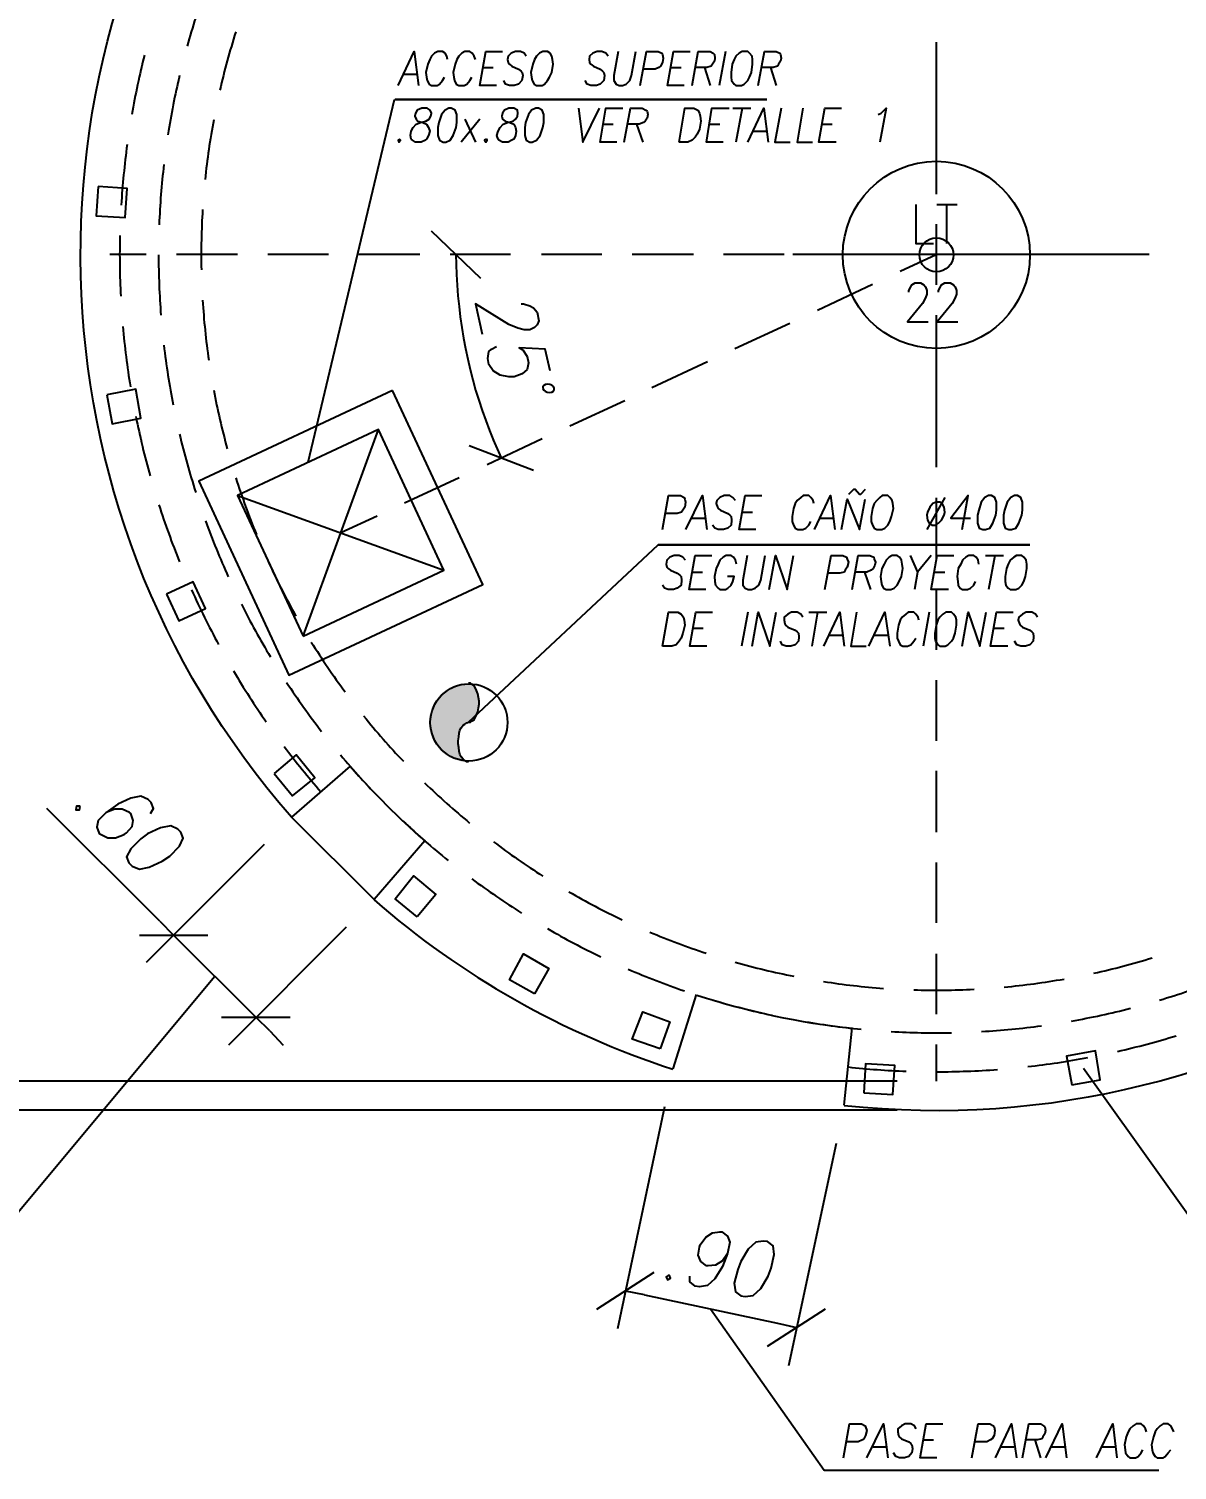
# Model space of a CAD drawing. Extents: x 93 to 1928, y 79 to 574.
# Drawn here: x 1430.1 to 1489.2, y 410.6 to 484.7 of the extents above; entities that cross this region are included whole.
import ezdxf

# ---------------------------------------------------------------- set-up
doc = ezdxf.new("R2010")
doc.units = 0
doc.header["$MEASUREMENT"] = 0
for name, color, linetype in [('Cotas', 1, 'Continuous'), ('PDF2_00-COTAS-PARCIALES', 4, 'Continuous'), ('PDF2_auxiliar', 1, 'Continuous'), ('PDF2_encofrado', 1, 'Continuous'), ('PDF2_LINEAS-POS-ARMADURA', 3, 'Continuous'), ('PDF2_perfiles', 3, 'Continuous')]:
    doc.layers.add(name, color=color, linetype=linetype)
doc.layers.add('PDF2_0', color=7, linetype='Continuous', true_color=0x7fbfff)
doc.styles.add('ROMANS', font='ROMANS.SHX', dxfattribs={"width": 0.85})
doc.dimstyles.new('1.10', dxfattribs={"dimtxt": 3, "dimasz": 2.5, "dimexe": 0.18, "dimexo": 0.0625, "dimgap": 0.85, "dimtad": 1, "dimlfac": 0.1, "dimzin": 0, "dimdsep": 46, "dimtxsty": 'ROMANS', "dimblk": 'ARCHTICK', "dimcen": 0.09, "dimclrd": 256, "dimclre": 256, "dimclrt": 2, "dimadec": 0, "dimazin": 0, "dimtfac": 1, "dimtofl": 0, "dimtmove": 0, "dimatfit": 3, "dimfxl": 15, "dimfxlon": 1, "dimtolj": 1, "dimtzin": 0, "dimarcsym": 0})

# ---------------------------------------------------------------- blocks, each defined once
blk = doc.blocks.new('_ArchTick')
at = {"color": 0, "linetype": 'ByBlock', "const_width": 0.15}
blk.add_lwpolyline([(-0.5, -0.5), (0.5, 0.5)], dxfattribs=at)
blk = doc.blocks.new('*D93')
at = {"layer": 'Cotas', "lineweight": -2, "transparency": 16777216}
for p, q in [((1513.125, 509.221), (1528.305, 509.156)), ((1527.802, 433.584), (1528.125, 509.157)), ((1512.802, 433.648), (1527.982, 433.583))]:
    blk.add_line(p, q, dxfattribs=at)
at = {"layer": 'Defpoints', "color": 0, "transparency": 16777216}
for p in [(1479.507, 509.365), (1528.125, 509.157), (1479.184, 433.792)]:
    blk.add_point(p, dxfattribs=at)
at = {"layer": 'Cotas', "lineweight": -2, "transparency": 16777216, "xscale": 2.5, "yscale": 2.5, "zscale": 2.5}
for p, rotation in [((1528.125, 509.157), 89.75529367230575), ((1527.802, 433.584), 269.7552936723058)]:
    blk.add_blockref('_ArchTick', p, dxfattribs=dict(at, rotation=rotation))
at = {"layer": 'Cotas', "color": 2, "transparency": 16777216, "insert": (1525.614, 471.381), "char_height": 3, "attachment_point": 5, "rotation": 89.75529, "style": 'ROMANS'}
blk.add_mtext('\\A1;ØINT 7.56', dxfattribs=at)
blk = doc.blocks.new('*D94')
at = {"layer": 'Cotas', "lineweight": -2, "transparency": 16777216}
for p, q in [((1521.141, 511.387), (1536.321, 511.322)), ((1535.799, 431.35), (1536.141, 511.323)), ((1520.8, 431.414), (1535.979, 431.349))]:
    blk.add_line(p, q, dxfattribs=at)
at = {"layer": 'Defpoints', "color": 0, "transparency": 16777216}
for p in [(1479.516, 511.565), (1536.141, 511.323), (1479.175, 431.591)]:
    blk.add_point(p, dxfattribs=at)
at = {"layer": 'Cotas', "lineweight": -2, "transparency": 16777216, "xscale": 2.5, "yscale": 2.5, "zscale": 2.5}
for p, rotation in [((1536.141, 511.323), 89.75529367230553), ((1535.799, 431.35), 269.7552936723055)]:
    blk.add_blockref('_ArchTick', p, dxfattribs=dict(at, rotation=rotation))
at = {"layer": 'Cotas', "color": 2, "transparency": 16777216, "insert": (1533.62, 471.346), "char_height": 3, "attachment_point": 5, "rotation": 89.75529, "style": 'ROMANS'}
blk.add_mtext('\\A1;ØEXT 8.00', dxfattribs=at)

msp = doc.modelspace()

# ---------------------------------------------------------------- hatches: boundary and pattern name
at = {"layer": 'PDF2_auxiliar', "transparency": 33554559}
msp.add_hatch(color=256, dxfattribs=at).paths.add_polyline_path([(1452.847, 451.096), (1452.37, 451.096), (1452.212, 451.032), (1452.021, 451.001), (1451.704, 450.842), (1451.418, 450.651), (1451.164, 450.397), (1451.164, 450.366), (1451.005, 450.175), (1450.942, 450.08), (1450.815, 449.826), (1450.815, 449.762), (1450.783, 449.635), (1450.719, 449.477), (1450.719, 449.35), (1450.688, 449.223), (1450.688, 448.937), (1450.719, 448.81), (1450.719, 448.683), (1450.783, 448.524), (1450.815, 448.397), (1450.815, 448.334), (1450.942, 448.08), (1451.005, 447.984), (1451.164, 447.794), (1451.164, 447.762), (1451.418, 447.508), (1451.704, 447.318), (1452.021, 447.159), (1452.212, 447.127), (1452.37, 447.063), (1452.593, 447.063), (1452.529, 447.127), (1452.466, 447.159), (1452.434, 447.191), (1452.339, 447.318), (1452.275, 447.445), (1452.275, 447.508), (1452.243, 447.603), (1452.212, 447.762), (1452.212, 447.794), (1452.18, 447.984), (1452.18, 448.143), (1452.212, 448.334), (1452.212, 448.397), (1452.243, 448.524), (1452.275, 448.683), (1452.307, 448.715), (1452.339, 448.81), (1452.434, 448.937), (1452.624, 449.064), (1452.72, 449.096), (1452.815, 449.096), (1453.005, 449.223), (1453.069, 449.35), (1453.101, 449.445), (1453.132, 449.477), (1453.196, 449.635), (1453.228, 449.762), (1453.228, 449.826), (1453.259, 450.016), (1453.259, 450.175), (1453.228, 450.366), (1453.228, 450.397), (1453.196, 450.556), (1453.164, 450.651), (1453.005, 450.969), (1452.974, 451.001), (1452.91, 451.032)])

# ---------------------------------------------------------------- linework, layer by layer
at = {"layer": 'PDF2_0', "color": 5, "lineweight": 25}
for points in [[(1453.355, 471.894), (1450.815, 474.338)], [(1452.751, 463.321), (1456.054, 462.05)], [(1435.796, 438.141), (1439.32, 438.141)], [(1443.543, 433.918), (1440.019, 433.918)], [(1462.245, 420.805), (1459.292, 418.899)], [(1468.088, 417.026), (1471.072, 418.931)]]:
    msp.add_lwpolyline(points, dxfattribs=at)
at = {"layer": 'PDF2_0', "color": 2, "lineweight": 25}
for points in [[(1452.116, 472.116), (1452.085, 473.132)], [(1453.99, 463.606), (1454.403, 462.685)], [(1436.844, 438.871), (1437.542, 438.141)], [(1442.496, 433.22), (1441.797, 433.918)], [(1461.769, 419.662), (1460.785, 419.852)], [(1468.596, 418.201), (1469.58, 417.979)]]:
    msp.add_lwpolyline(points, dxfattribs=at)
at = {"layer": 'PDF2_00-COTAS-PARCIALES', "color": 2, "lineweight": 25}
for points in [[(1476.756, 481.8), (1476.756, 477.926)], [(1484.567, 473.132), (1481.55, 473.132), (1471.961, 473.132), (1469.389, 473.132)], [(1476.756, 468.337), (1476.756, 464.464)], [(1436.844, 438.871), (1431.033, 444.65)], [(1443.607, 444.206), (1447.862, 439.983)], [(1442.21, 442.809), (1436.145, 436.744)], [(1441.797, 433.918), (1437.542, 438.141)], [(1446.433, 438.554), (1440.368, 432.489)], [(1442.496, 433.22), (1443.194, 432.489)], [(1474.756, 430.648), (1422.619, 430.648)], [(1474.756, 429.155), (1412.268, 429.155)], [(1462.785, 429.314), (1460.372, 417.915)], [(1471.612, 427.441), (1469.167, 416.01)], [(1461.769, 419.662), (1468.596, 418.201)]]:
    msp.add_lwpolyline(points, dxfattribs=at)
at = {"layer": 'PDF2_00-COTAS-PARCIALES', "color": 3, "lineweight": 25}
for points in [[(1475.708, 475.704), (1475.708, 473.703), (1476.629, 473.703)], [(1476.788, 475.704), (1477.835, 475.704)], [(1477.296, 475.704), (1477.296, 473.703)], [(1475.359, 471.195), (1475.359, 471.29), (1475.454, 471.481), (1475.518, 471.576), (1475.676, 471.671), (1475.962, 471.671), (1476.121, 471.576), (1476.216, 471.481), (1476.28, 471.29), (1476.28, 471.1), (1476.216, 470.909), (1476.057, 470.623), (1475.295, 469.671), (1476.343, 469.671)], [(1476.883, 471.195), (1476.883, 471.29), (1476.978, 471.481), (1477.042, 471.576), (1477.2, 471.671), (1477.486, 471.671), (1477.645, 471.576), (1477.74, 471.481), (1477.804, 471.29), (1477.804, 471.1), (1477.74, 470.909), (1477.581, 470.623), (1476.819, 469.671), (1477.867, 469.671)]]:
    msp.add_lwpolyline(points, dxfattribs=at)
at = {"layer": 'PDF2_00-COTAS-PARCIALES', "lineweight": 25}
for points in [[(1455.419, 470.592), (1455.546, 470.592), (1455.863, 470.496), (1456.054, 470.401), (1456.244, 470.179), (1456.339, 469.734), (1456.244, 469.512), (1456.117, 469.385), (1455.863, 469.258), (1455.577, 469.258), (1455.26, 469.353), (1454.784, 469.544), (1453.069, 470.592), (1453.418, 469.036)], [(1456.911, 467.163), (1456.657, 468.274), (1455.323, 468.337), (1455.514, 468.242), (1455.736, 467.893), (1455.8, 467.575), (1455.736, 467.226), (1455.482, 467.004), (1455.069, 466.845), (1454.784, 466.845), (1454.339, 466.94), (1453.99, 467.163), (1453.767, 467.48), (1453.704, 467.798), (1453.767, 468.147), (1453.894, 468.274), (1454.148, 468.401)], [(1436.367, 444.396), (1436.526, 444.65), (1436.399, 444.968), (1436.24, 445.127), (1435.859, 445.285), (1435.351, 445.19), (1434.685, 444.873), (1434.081, 444.46), (1433.668, 444.047), (1433.605, 443.698), (1433.732, 443.38), (1433.827, 443.317), (1434.176, 443.158), (1434.558, 443.158), (1435.002, 443.317), (1435.129, 443.412), (1435.415, 443.73), (1435.478, 444.047), (1435.351, 444.396), (1435.288, 444.46), (1434.907, 444.619), (1434.526, 444.619), (1434.081, 444.46)], [(1466.024, 421.789), (1465.77, 421.408), (1465.42, 421.186), (1465.039, 421.154), (1464.944, 421.154), (1464.658, 421.376), (1464.531, 421.694), (1464.595, 422.106), (1464.627, 422.233), (1464.912, 422.614), (1465.262, 422.837), (1465.643, 422.9), (1465.738, 422.9), (1466.024, 422.678), (1466.151, 422.36), (1466.024, 421.789), (1465.77, 421.122), (1465.389, 420.487), (1465.008, 420.138), (1464.595, 420.074), (1464.373, 420.106), (1464.087, 420.328), (1464.087, 420.614)]]:
    msp.add_lwpolyline(points, dxfattribs=at)
for points in [[(1432.748, 444.777), (1432.557, 444.777), (1432.525, 444.587), (1432.716, 444.587)], [(1437.764, 443.603), (1437.415, 443.761), (1436.875, 443.666), (1436.209, 443.349), (1435.859, 443.094), (1435.351, 442.586), (1435.129, 442.174), (1435.256, 441.856), (1435.415, 441.697), (1435.796, 441.539), (1436.304, 441.634), (1436.971, 441.951), (1437.352, 442.205), (1437.86, 442.713), (1438.05, 443.126), (1437.923, 443.444)], [(1467.865, 422.424), (1467.484, 422.36), (1467.103, 422.011), (1466.722, 421.376), (1466.564, 420.963), (1466.373, 420.265), (1466.437, 419.82), (1466.722, 419.598), (1466.945, 419.566), (1467.357, 419.63), (1467.738, 419.979), (1468.119, 420.614), (1468.278, 421.027), (1468.437, 421.725), (1468.373, 422.17), (1468.088, 422.392)], [(1463.039, 420.678), (1462.88, 420.582), (1462.944, 420.424), (1463.103, 420.519)]]:
    msp.add_lwpolyline(points, close=True, dxfattribs=at)
msp.add_circle((1476.772, 473.116), 4.81, dxfattribs=at)
at = {"layer": 'PDF2_00-COTAS-PARCIALES', "color": 2, "lineweight": 25}
msp.add_arc((1476.772, 473.116), 24.687, 182.32361, 202.71972, dxfattribs=at)
at = {"layer": 'PDF2_00-COTAS-PARCIALES', "lineweight": 25}
for points in [[(1456.778, 466.468), (1456.616, 466.464), (1456.508, 466.366), (1456.538, 466.25)], [(1456.538, 466.25), (1456.567, 466.134), (1456.723, 466.043), (1456.885, 466.047)], [(1457.125, 466.265), (1457.096, 466.381), (1456.94, 466.472), (1456.778, 466.468)], [(1456.885, 466.047), (1457.047, 466.051), (1457.155, 466.149), (1457.125, 466.265)]]:
    msp.add_open_spline(points, degree=3, dxfattribs=at)
at = {"layer": 'PDF2_auxiliar', "lineweight": 25}
for points in [[(1476.756, 484.055), (1476.756, 480.943)], [(1444.464, 462.463), (1448.909, 481.102)], [(1468.056, 481.102), (1448.941, 481.102), (1468.056, 481.102)], [(1476.756, 479.387), (1476.756, 476.244)], [(1476.756, 474.688), (1476.756, 471.576)], [(1436.145, 473.132), (1434.272, 473.132)], [(1440.844, 473.132), (1437.701, 473.132)], [(1445.512, 473.132), (1442.4, 473.132)], [(1450.211, 473.132), (1447.068, 473.132)], [(1454.879, 473.132), (1451.767, 473.132)], [(1459.578, 473.132), (1456.466, 473.132)], [(1464.277, 473.132), (1461.134, 473.132)], [(1468.945, 473.132), (1465.833, 473.132)], [(1473.644, 473.132), (1470.501, 473.132)], [(1474.914, 472.275), (1476.756, 473.132)], [(1478.312, 473.132), (1475.2, 473.132)], [(1483.011, 473.132), (1479.899, 473.132)], [(1487.71, 473.132), (1484.567, 473.132)], [(1470.66, 470.274), (1473.485, 471.608)], [(1476.756, 470.02), (1476.756, 466.877)], [(1466.405, 468.306), (1469.231, 469.607)], [(1462.15, 466.305), (1465.008, 467.639)], [(1457.927, 464.337), (1460.753, 465.638)], [(1476.756, 465.321), (1476.756, 462.209)], [(1444.21, 453.509), (1448.084, 464.146)], [(1453.672, 462.336), (1456.498, 463.67)], [(1449.417, 460.368), (1452.243, 461.669)], [(1440.844, 460.749), (1451.45, 456.907)], [(1476.756, 460.622), (1476.756, 457.51)], [(1446.147, 458.843), (1448.02, 459.701)], [(1452.72, 449.096), (1462.468, 458.208)], [(1481.582, 458.208), (1462.468, 458.208), (1481.582, 458.208)], [(1476.756, 455.954), (1476.756, 452.811)], [(1476.756, 451.255), (1476.756, 448.143)], [(1452.72, 447.063), (1452.624, 447.063), (1452.529, 447.127), (1452.434, 447.191), (1452.339, 447.318), (1452.275, 447.445), (1452.243, 447.603), (1452.212, 447.794), (1452.18, 447.984), (1452.18, 448.143), (1452.212, 448.334), (1452.243, 448.524), (1452.275, 448.683), (1452.339, 448.81), (1452.434, 448.937), (1452.529, 449), (1452.624, 449.064), (1452.72, 449.096), (1452.815, 449.096), (1452.91, 449.159), (1453.005, 449.223), (1453.069, 449.35), (1453.132, 449.477), (1453.196, 449.635), (1453.228, 449.826), (1453.259, 450.016), (1453.259, 450.175), (1453.228, 450.366), (1453.196, 450.556), (1453.132, 450.715), (1453.069, 450.842), (1453.005, 450.969), (1452.91, 451.032), (1452.815, 451.096), (1452.72, 451.096)], [(1476.756, 446.587), (1476.756, 443.444)], [(1476.756, 441.888), (1476.756, 438.776)], [(1476.756, 437.189), (1476.756, 434.077)], [(1411.125, 422.456), (1428.334, 422.456), (1439.67, 436.046)], [(1476.756, 432.521), (1476.756, 430.648)], [(1484.345, 431.315), (1492.41, 420.011)], [(1465.166, 418.931), (1471.009, 410.644), (1488.218, 410.644)]]:
    msp.add_lwpolyline(points, dxfattribs=at)
msp.add_circle((1476.772, 473.116), 0.873, dxfattribs=at)
at = {"layer": 'PDF2_encofrado', "color": 4, "lineweight": 25}
msp.add_lwpolyline([(1446.623, 446.841), (1443.607, 444.206, -5.30315), (1472.023, 429.381)], format="xyb", dxfattribs=at)
for points in [[(1448.814, 466.146), (1438.844, 461.479), (1443.48, 451.509), (1453.45, 456.176)], [(1444.21, 453.509), (1451.45, 456.907), (1448.084, 464.146), (1440.844, 460.749)]]:
    msp.add_lwpolyline(points, close=True, dxfattribs=at)
for points in [[(1450.465, 442.999), (1447.862, 439.983)], [(1463.23, 431.283), (1464.436, 435.093)], [(1472.025, 429.409), (1472.438, 433.378)]]:
    msp.add_lwpolyline(points, dxfattribs=at)
msp.add_circle((1452.736, 449.08), 1.984, dxfattribs=at)
at = {"layer": 'PDF2_encofrado', "lineweight": 25}
for centre, radius, start, end in [((1476.771, 473.116), 39.991, 159.9993, 164.44336), ((1476.77, 473.117), 37.799, 162.35032, 167.0582), ((1476.77, 473.116), 41.991, 165.83851, 170.10685), ((1476.773, 473.116), 39.993, 166.66818, 171.11197), ((1476.771, 473.116), 37.8, 169.40913, 174.11683), ((1476.772, 473.116), 41.992, 172.23822, 176.5009), ((1476.772, 473.116), 39.992, 173.33133, 177.77524), ((1476.771, 473.116), 37.8, 176.46785, 181.1756), ((1476.771, 473.116), 41.992, 178.63221, 182.89494), ((1476.772, 473.116), 39.992, 180.00002, 184.44399), ((1476.771, 473.116), 37.8, 183.53202, 188.23424), ((1476.774, 473.116), 41.994, 185.0263, 189.28883), ((1476.772, 473.116), 39.992, 186.66874, 191.1127), ((1476.772, 473.116), 37.8, 190.59082, 195.293), ((1476.774, 473.116), 41.994, 191.4204, 195.68839), ((1476.772, 473.116), 39.992, 193.33195, 197.77592), ((1476.77, 473.115), 37.798, 197.64938, 202.3518), ((1476.77, 473.115), 41.99, 197.81972, 202.08261), ((1476.77, 473.115), 39.99, 200.00051, 204.44469), ((1476.773, 473.116), 37.802, 204.7083, 209.41031), ((1476.771, 473.116), 41.991, 204.21384, 208.4766), ((1476.773, 473.117), 39.993, 206.66943, 211.11326), ((1476.772, 473.116), 37.801, 211.76697, 216.46908), ((1476.772, 473.116), 41.993, 210.60794, 214.87056), ((1476.772, 473.117), 39.992, 213.33259, 217.77647), ((1476.772, 473.116), 37.801, 218.82565, 223.5278), ((1476.772, 473.116), 41.992, 217.00197, 221.08888), ((1476.772, 473.116), 39.992, 220.00122, 224.44516), ((1476.772, 473.116), 37.801, 225.88438, 230.58651), ((1476.772, 473.116), 39.992, 226.66442, 231.1084), ((1476.772, 473.116), 37.801, 232.9431, 237.64523), ((1476.771, 473.115), 39.991, 233.33306, 237.77712), ((1476.771, 473.115), 37.8, 240.00174, 244.70404), ((1476.773, 473.117), 39.993, 240.00196, 244.44575), ((1476.772, 473.116), 37.8, 247.06052, 251.76273), ((1476.772, 473.117), 37.801, 254.11931, 258.82136), ((1476.772, 473.116), 37.8, 282.35407, 287.05626), ((1476.772, 473.117), 39.993, 246.66509, 251.10889), ((1476.772, 473.115), 37.8, 261.17788, 265.88013), ((1476.772, 473.117), 37.801, 275.29543, 279.9975), ((1476.772, 473.115), 39.991, 286.6662, 291.11026), ((1476.772, 473.117), 37.802, 268.23676, 272.93874), ((1476.772, 473.115), 39.991, 253.33369, 257.77775), ((1476.772, 473.113), 39.989, 279.99741, 284.44718), ((1476.772, 473.115), 39.99, 260.00237, 264.44648), ((1476.772, 473.115), 39.991, 273.33427, 277.77836), ((1476.772, 473.115), 39.991, 266.66561, 271.10965), ((1476.772, 473.117), 41.993, 282.81555, 287.07819), ((1476.772, 473.119), 41.995, 263.80384, 267.8905), ((1476.772, 473.116), 41.992, 270.02198, 274.29018), ((1476.772, 473.117), 41.993, 276.42151, 280.68414)]:
    msp.add_arc(centre, radius, start, end, dxfattribs=at)
at = {"layer": 'PDF2_encofrado', "color": 4, "lineweight": 25}
for radius, start, end in [(39.992, 221.08887, 228.91113), (43.992, 228.91114, 252.0648), (39.992, 252.06486, 263.80369)]:
    msp.add_arc((1476.772, 473.116), radius, start, end, dxfattribs=at)
at = {"layer": 'PDF2_LINEAS-POS-ARMADURA', "lineweight": 25}
for points in [[(1449.1, 481.832), (1449.925, 483.578), (1450.148, 481.832)], [(1451.64, 483.166), (1451.608, 483.324), (1451.513, 483.483), (1451.386, 483.578), (1451.132, 483.578), (1450.973, 483.483), (1450.815, 483.324), (1450.719, 483.166), (1450.624, 482.912), (1450.529, 482.499), (1450.561, 482.245), (1450.592, 482.086), (1450.688, 481.895), (1450.815, 481.832), (1451.1, 481.832), (1451.227, 481.895), (1451.386, 482.086), (1451.481, 482.245)], [(1453.069, 483.166), (1453.005, 483.324), (1452.91, 483.483), (1452.783, 483.578), (1452.529, 483.578), (1452.37, 483.483), (1452.212, 483.324), (1452.116, 483.166), (1452.021, 482.912), (1451.926, 482.499), (1451.958, 482.245), (1451.989, 482.086), (1452.085, 481.895), (1452.212, 481.832), (1452.497, 481.832), (1452.624, 481.895), (1452.783, 482.086), (1452.878, 482.245)], [(1454.148, 481.832), (1453.291, 481.832), (1453.609, 483.578), (1454.466, 483.578)], [(1455.673, 483.324), (1455.577, 483.483), (1455.387, 483.578), (1455.133, 483.578), (1454.911, 483.483), (1454.752, 483.324), (1454.72, 483.166), (1454.752, 483.007), (1454.815, 482.912), (1454.942, 482.816), (1455.292, 482.657), (1455.419, 482.562), (1455.482, 482.499), (1455.514, 482.34), (1455.45, 482.086), (1455.292, 481.895), (1455.069, 481.832), (1454.815, 481.832), (1454.625, 481.895), (1454.53, 482.086)], [(1459.896, 483.324), (1459.769, 483.483), (1459.578, 483.578), (1459.324, 483.578), (1459.102, 483.483), (1458.943, 483.324), (1458.911, 483.166), (1458.943, 483.007), (1459.007, 482.912), (1459.134, 482.816), (1459.483, 482.657), (1459.61, 482.562), (1459.673, 482.499), (1459.705, 482.34), (1459.673, 482.086), (1459.483, 481.895), (1459.292, 481.832), (1459.007, 481.832), (1458.816, 481.895), (1458.721, 482.086)], [(1460.404, 483.578), (1460.181, 482.34), (1460.181, 482.086), (1460.308, 481.895), (1460.467, 481.832), (1460.626, 481.832), (1460.816, 481.895), (1461.007, 482.086), (1461.102, 482.34), (1461.324, 483.578)], [(1461.547, 481.832), (1461.864, 483.578), (1462.468, 483.578), (1462.658, 483.483), (1462.69, 483.42), (1462.722, 483.229), (1462.69, 483.007), (1462.595, 482.816), (1462.499, 482.753), (1462.309, 482.657), (1461.705, 482.657)], [(1463.801, 481.832), (1462.944, 481.832), (1463.261, 483.578), (1464.119, 483.578)], [(1464.214, 481.832), (1464.531, 483.578), (1465.135, 483.578), (1465.293, 483.483), (1465.357, 483.42), (1465.389, 483.229), (1465.357, 483.07), (1465.262, 482.912), (1465.198, 482.816), (1464.976, 482.753), (1464.373, 482.753)], [(1465.928, 483.578), (1465.611, 481.832)], [(1467.611, 481.832), (1467.929, 483.578), (1468.532, 483.578), (1468.723, 483.483), (1468.754, 483.42), (1468.786, 483.229), (1468.754, 483.07), (1468.659, 482.912), (1468.596, 482.816), (1468.373, 482.753), (1467.77, 482.753)], [(1449.386, 482.403), (1450.052, 482.403)], [(1453.45, 482.753), (1453.99, 482.753)], [(1463.103, 482.753), (1463.642, 482.753)], [(1464.849, 482.753), (1465.135, 481.832)], [(1468.246, 482.753), (1468.532, 481.832)], [(1458.372, 480.657), (1458.594, 478.911), (1459.451, 480.657)], [(1460.34, 478.911), (1459.483, 478.911), (1459.769, 480.657), (1460.658, 480.657)], [(1460.721, 478.911), (1461.039, 480.657), (1461.642, 480.657), (1461.832, 480.562), (1461.896, 480.498), (1461.928, 480.34), (1461.896, 480.149), (1461.801, 479.99), (1461.705, 479.927), (1461.483, 479.832), (1460.912, 479.832)], [(1465.801, 478.911), (1464.944, 478.911), (1465.23, 480.657), (1466.119, 480.657)], [(1466.31, 480.657), (1467.23, 480.657)], [(1466.786, 480.657), (1466.468, 478.911)], [(1467.072, 478.911), (1467.897, 480.657), (1468.119, 478.911)], [(1468.786, 480.657), (1468.469, 478.911), (1469.262, 478.911)], [(1469.897, 480.657), (1469.612, 478.911), (1470.406, 478.911)], [(1471.612, 478.911), (1470.723, 478.911), (1471.041, 480.657), (1471.898, 480.657)], [(1473.771, 480.34), (1473.93, 480.403), (1474.184, 480.657), (1473.866, 478.911)], [(1453.291, 480.086), (1452.339, 478.911)], [(1452.529, 480.086), (1453.069, 478.911)], [(1459.642, 479.832), (1460.15, 479.832)], [(1461.356, 479.832), (1461.674, 478.911)], [(1465.103, 479.832), (1465.643, 479.832)], [(1467.357, 479.482), (1468.024, 479.482)], [(1470.882, 479.832), (1471.422, 479.832)], [(1472.279, 460.812), (1472.533, 461.066), (1472.596, 461.066), (1472.819, 460.812), (1472.882, 460.812), (1473.136, 461.066)], [(1462.69, 459.002), (1463.007, 460.749), (1463.611, 460.749), (1463.801, 460.653), (1463.833, 460.558), (1463.865, 460.399), (1463.833, 460.145), (1463.738, 459.987), (1463.674, 459.891), (1463.452, 459.828), (1462.849, 459.828)], [(1463.896, 459.002), (1464.754, 460.749), (1464.976, 459.002)], [(1466.437, 460.495), (1466.31, 460.653), (1466.151, 460.749), (1465.865, 460.749), (1465.643, 460.653), (1465.484, 460.495), (1465.452, 460.336), (1465.516, 460.145), (1465.547, 460.082), (1465.674, 459.987), (1466.055, 459.828), (1466.151, 459.733), (1466.214, 459.669), (1466.246, 459.479), (1466.214, 459.225), (1466.055, 459.066), (1465.833, 459.002), (1465.547, 459.002), (1465.389, 459.066), (1465.262, 459.225)], [(1467.484, 459.002), (1466.627, 459.002), (1466.945, 460.749), (1467.802, 460.749)], [(1470.469, 460.336), (1470.437, 460.495), (1470.31, 460.653), (1470.215, 460.749), (1469.929, 460.749), (1469.802, 460.653), (1469.612, 460.495), (1469.516, 460.336), (1469.421, 460.082), (1469.358, 459.669), (1469.358, 459.415), (1469.421, 459.225), (1469.516, 459.066), (1469.643, 459.002), (1469.897, 459.002), (1470.056, 459.066), (1470.215, 459.225), (1470.31, 459.415)], [(1470.501, 459.002), (1471.326, 460.749), (1471.549, 459.002)], [(1471.898, 459.002), (1472.184, 460.558), (1472.819, 459.002), (1473.104, 460.558)], [(1477.2, 460.653), (1476.28, 459.002)], [(1478.09, 459.002), (1478.407, 460.749), (1477.518, 459.574), (1478.534, 459.574)], [(1464.214, 459.574), (1464.881, 459.574)], [(1466.786, 459.891), (1467.326, 459.891)], [(1470.787, 459.574), (1471.453, 459.574)], [(1463.865, 457.415), (1463.738, 457.573), (1463.547, 457.669), (1463.293, 457.669), (1463.071, 457.573), (1462.912, 457.415), (1462.88, 457.224), (1462.912, 457.065), (1462.976, 457.002), (1463.103, 456.907), (1463.452, 456.748), (1463.579, 456.653), (1463.642, 456.589), (1463.674, 456.399), (1463.642, 456.145), (1463.452, 455.986), (1463.261, 455.922), (1462.976, 455.922), (1462.785, 455.986), (1462.69, 456.145)], [(1464.912, 455.922), (1464.055, 455.922), (1464.373, 457.669), (1465.23, 457.669)], [(1466.5, 457.224), (1466.437, 457.415), (1466.341, 457.573), (1466.214, 457.669), (1465.96, 457.669), (1465.801, 457.573), (1465.643, 457.415), (1465.547, 457.224), (1465.452, 457.002), (1465.357, 456.589), (1465.389, 456.335), (1465.42, 456.145), (1465.547, 455.986), (1465.643, 455.922), (1465.928, 455.922), (1466.055, 455.986), (1466.214, 456.145), (1466.31, 456.335), (1466.373, 456.589), (1466.024, 456.589)], [(1467.04, 457.669), (1466.818, 456.399), (1466.818, 456.145), (1466.945, 455.986), (1467.103, 455.922), (1467.262, 455.922), (1467.453, 455.986), (1467.643, 456.145), (1467.738, 456.399), (1467.961, 457.669)], [(1468.183, 455.922), (1468.5, 457.669), (1469.104, 455.922), (1469.421, 457.669)], [(1471.041, 455.922), (1471.358, 457.669), (1471.961, 457.669), (1472.152, 457.573), (1472.184, 457.478), (1472.247, 457.319), (1472.184, 457.065), (1472.088, 456.907), (1472.025, 456.811), (1471.803, 456.748), (1471.199, 456.748)], [(1472.438, 455.922), (1472.755, 457.669), (1473.358, 457.669), (1473.549, 457.573), (1473.581, 457.478), (1473.644, 457.319), (1473.612, 457.161), (1473.517, 457.002), (1473.422, 456.907), (1473.2, 456.811), (1472.596, 456.811)], [(1475.422, 457.669), (1475.803, 456.811), (1475.645, 455.922)], [(1476.502, 457.669), (1475.803, 456.811)], [(1477.391, 455.922), (1476.502, 455.922), (1476.819, 457.669), (1477.677, 457.669)], [(1478.947, 457.224), (1478.915, 457.415), (1478.82, 457.573), (1478.693, 457.669), (1478.439, 457.669), (1478.28, 457.573), (1478.121, 457.415), (1478.026, 457.224), (1477.899, 457.002), (1477.835, 456.589), (1477.867, 456.335), (1477.899, 456.145), (1477.994, 455.986), (1478.121, 455.922), (1478.375, 455.922), (1478.534, 455.986), (1478.693, 456.145), (1478.788, 456.335)], [(1479.296, 457.669), (1480.217, 457.669)], [(1479.772, 457.669), (1479.455, 455.922)], [(1464.214, 456.811), (1464.754, 456.811)], [(1473.073, 456.811), (1473.39, 455.922)], [(1476.692, 456.811), (1477.2, 456.811)], [(1464.976, 453.001), (1464.087, 453.001), (1464.404, 454.747), (1465.262, 454.747)], [(1467.072, 454.747), (1466.754, 453.001)], [(1467.294, 453.001), (1467.611, 454.747), (1468.215, 453.001), (1468.532, 454.747)], [(1469.897, 454.493), (1469.802, 454.652), (1469.612, 454.747), (1469.326, 454.747), (1469.135, 454.652), (1468.945, 454.493), (1468.945, 454.335), (1468.977, 454.144), (1469.008, 454.081), (1469.135, 453.985), (1469.516, 453.827), (1469.612, 453.731), (1469.675, 453.668), (1469.707, 453.477), (1469.675, 453.255), (1469.516, 453.065), (1469.294, 453.001), (1469.04, 453.001), (1468.85, 453.065), (1468.754, 453.255)], [(1470.215, 454.747), (1471.136, 454.747)], [(1470.66, 454.747), (1470.374, 453.001)], [(1470.977, 453.001), (1471.803, 454.747), (1472.025, 453.001)], [(1472.66, 454.747), (1472.374, 453.001), (1473.168, 453.001)], [(1473.295, 453.001), (1474.121, 454.747), (1474.375, 453.001)], [(1475.867, 454.335), (1475.835, 454.493), (1475.708, 454.652), (1475.613, 454.747), (1475.327, 454.747), (1475.2, 454.652), (1475.01, 454.493), (1474.914, 454.335), (1474.819, 454.081), (1474.756, 453.668), (1474.756, 453.414), (1474.819, 453.255), (1474.914, 453.065), (1475.041, 453.001), (1475.295, 453.001), (1475.454, 453.065), (1475.613, 453.255), (1475.708, 453.414)], [(1476.407, 454.747), (1476.089, 453.001)], [(1478.09, 453.001), (1478.407, 454.747), (1479.01, 453.001), (1479.328, 454.747)], [(1480.439, 453.001), (1479.55, 453.001), (1479.868, 454.747), (1480.725, 454.747)], [(1481.963, 454.493), (1481.868, 454.652), (1481.677, 454.747), (1481.392, 454.747), (1481.201, 454.652), (1481.011, 454.493), (1480.979, 454.335), (1481.042, 454.144), (1481.074, 454.081), (1481.201, 453.985), (1481.582, 453.827), (1481.677, 453.731), (1481.741, 453.668), (1481.773, 453.477), (1481.741, 453.255), (1481.582, 453.065), (1481.36, 453.001), (1481.106, 453.001), (1480.915, 453.065), (1480.788, 453.255)], [(1464.246, 453.922), (1464.785, 453.922)], [(1471.263, 453.573), (1471.93, 453.573)], [(1473.612, 453.573), (1474.279, 453.573)], [(1479.709, 453.922), (1480.249, 453.922)], [(1471.993, 411.279), (1472.311, 413.025), (1472.914, 413.025), (1473.104, 412.93), (1473.136, 412.867), (1473.2, 412.676), (1473.136, 412.422), (1473.041, 412.263), (1472.977, 412.2), (1472.755, 412.105), (1472.152, 412.105)], [(1473.2, 411.279), (1474.057, 413.025), (1474.279, 411.279)], [(1475.74, 412.771), (1475.645, 412.93), (1475.454, 413.025), (1475.168, 413.025), (1474.978, 412.93), (1474.787, 412.771), (1474.787, 412.613), (1474.819, 412.422), (1474.851, 412.359), (1474.978, 412.263), (1475.359, 412.105), (1475.454, 412.009), (1475.518, 411.946), (1475.549, 411.755), (1475.518, 411.533), (1475.359, 411.342), (1475.137, 411.279), (1474.883, 411.279), (1474.692, 411.342), (1474.565, 411.533)], [(1476.788, 411.279), (1475.93, 411.279), (1476.248, 413.025), (1477.105, 413.025)], [(1478.598, 411.279), (1478.915, 413.025), (1479.518, 413.025), (1479.709, 412.93), (1479.741, 412.867), (1479.772, 412.676), (1479.741, 412.422), (1479.645, 412.263), (1479.55, 412.2), (1479.36, 412.105), (1478.756, 412.105)], [(1479.804, 411.279), (1480.63, 413.025), (1480.884, 411.279)], [(1481.201, 411.279), (1481.519, 413.025), (1482.122, 413.025), (1482.281, 412.93), (1482.344, 412.867), (1482.376, 412.676), (1482.344, 412.517), (1482.249, 412.359), (1482.186, 412.263), (1481.963, 412.2), (1481.36, 412.2)], [(1482.408, 411.279), (1483.233, 413.025), (1483.456, 411.279)], [(1485.011, 411.279), (1485.837, 413.025), (1486.059, 411.279)], [(1487.583, 412.613), (1487.52, 412.771), (1487.425, 412.93), (1487.298, 413.025), (1487.044, 413.025), (1486.885, 412.93), (1486.726, 412.771), (1486.631, 412.613), (1486.536, 412.359), (1486.44, 411.946), (1486.472, 411.692), (1486.504, 411.533), (1486.631, 411.342), (1486.726, 411.279), (1487.012, 411.279), (1487.139, 411.342), (1487.298, 411.533), (1487.393, 411.692)], [(1488.98, 412.613), (1488.917, 412.771), (1488.822, 412.93), (1488.695, 413.025), (1488.441, 413.025), (1488.282, 412.93), (1488.123, 412.771), (1488.028, 412.613), (1487.933, 412.359), (1487.837, 411.946), (1487.869, 411.692), (1487.901, 411.533), (1488.028, 411.342), (1488.123, 411.279), (1488.409, 411.279), (1488.536, 411.342), (1488.695, 411.533), (1488.822, 411.692)], [(1476.089, 412.2), (1476.629, 412.2)], [(1481.836, 412.2), (1482.122, 411.279)], [(1473.517, 411.851), (1474.184, 411.851)], [(1480.09, 411.851), (1480.757, 411.851)], [(1482.694, 411.851), (1483.36, 411.851)], [(1485.297, 411.851), (1485.964, 411.851)]]:
    msp.add_lwpolyline(points, dxfattribs=at)
for points in [[(1456.53, 483.578), (1456.371, 483.483), (1456.212, 483.324), (1456.117, 483.166), (1456.022, 482.912), (1455.927, 482.499), (1455.958, 482.245), (1455.99, 482.086), (1456.085, 481.895), (1456.212, 481.832), (1456.498, 481.832), (1456.625, 481.895), (1456.784, 482.086), (1456.879, 482.245), (1457.006, 482.499), (1457.07, 482.912), (1457.038, 483.166), (1457.006, 483.324), (1456.911, 483.483), (1456.784, 483.578)], [(1466.786, 483.578), (1466.627, 483.483), (1466.468, 483.324), (1466.373, 483.166), (1466.278, 482.912), (1466.214, 482.499), (1466.214, 482.245), (1466.246, 482.086), (1466.373, 481.895), (1466.468, 481.832), (1466.754, 481.832), (1466.881, 481.895), (1467.072, 482.086), (1467.167, 482.245), (1467.262, 482.499), (1467.326, 482.912), (1467.326, 483.166), (1467.294, 483.324), (1467.167, 483.483), (1467.072, 483.578)], [(1450.307, 480.657), (1450.084, 480.562), (1449.989, 480.403), (1449.957, 480.244), (1450.021, 480.086), (1450.116, 479.99), (1450.37, 479.927), (1450.561, 479.832), (1450.656, 479.673), (1450.719, 479.482), (1450.656, 479.26), (1450.561, 479.07), (1450.497, 479.006), (1450.275, 478.911), (1449.989, 478.911), (1449.83, 479.006), (1449.767, 479.07), (1449.735, 479.26), (1449.767, 479.482), (1449.862, 479.673), (1450.021, 479.832), (1450.243, 479.927), (1450.529, 479.99), (1450.688, 480.086), (1450.783, 480.244), (1450.815, 480.403), (1450.751, 480.562), (1450.592, 480.657)], [(1451.704, 480.657), (1451.513, 480.562), (1451.323, 480.34), (1451.196, 479.927), (1451.132, 479.673), (1451.132, 479.26), (1451.227, 479.006), (1451.418, 478.911), (1451.545, 478.911), (1451.767, 479.006), (1451.926, 479.26), (1452.085, 479.673), (1452.116, 479.927), (1452.116, 480.34), (1452.021, 480.562), (1451.831, 480.657)], [(1454.784, 480.657), (1454.561, 480.562), (1454.466, 480.403), (1454.434, 480.244), (1454.466, 480.086), (1454.593, 479.99), (1454.847, 479.927), (1455.038, 479.832), (1455.133, 479.673), (1455.165, 479.482), (1455.133, 479.26), (1455.038, 479.07), (1454.942, 479.006), (1454.752, 478.911), (1454.466, 478.911), (1454.276, 479.006), (1454.244, 479.07), (1454.18, 479.26), (1454.244, 479.482), (1454.339, 479.673), (1454.498, 479.832), (1454.72, 479.927), (1455.006, 479.99), (1455.133, 480.086), (1455.228, 480.244), (1455.26, 480.403), (1455.228, 480.562), (1455.038, 480.657)], [(1456.181, 480.657), (1455.958, 480.562), (1455.8, 480.34), (1455.641, 479.927), (1455.609, 479.673), (1455.609, 479.26), (1455.673, 479.006), (1455.863, 478.911), (1455.99, 478.911), (1456.212, 479.006), (1456.403, 479.26), (1456.53, 479.673), (1456.593, 479.927), (1456.593, 480.34), (1456.498, 480.562), (1456.308, 480.657)], [(1463.547, 478.911), (1463.833, 480.657), (1464.309, 480.657), (1464.5, 480.562), (1464.595, 480.403), (1464.627, 480.244), (1464.658, 479.99), (1464.595, 479.578), (1464.468, 479.324), (1464.373, 479.165), (1464.214, 479.006), (1463.992, 478.911)], [(1449.163, 479.07), (1449.1, 479.006), (1449.132, 478.911), (1449.227, 479.006)], [(1453.64, 479.07), (1453.545, 479.006), (1453.609, 478.911), (1453.672, 479.006)], [(1473.993, 460.749), (1473.866, 460.653), (1473.708, 460.495), (1473.581, 460.336), (1473.485, 460.082), (1473.422, 459.669), (1473.422, 459.415), (1473.485, 459.225), (1473.581, 459.066), (1473.708, 459.002), (1473.962, 459.002), (1474.121, 459.066), (1474.279, 459.225), (1474.375, 459.415), (1474.47, 459.669), (1474.565, 460.082), (1474.533, 460.336), (1474.502, 460.495), (1474.375, 460.653), (1474.279, 460.749)], [(1476.756, 460.399), (1476.597, 460.336), (1476.438, 460.145), (1476.311, 459.891), (1476.28, 459.733), (1476.311, 459.479), (1476.407, 459.32), (1476.534, 459.225), (1476.724, 459.225), (1476.883, 459.32), (1477.042, 459.479), (1477.169, 459.733), (1477.2, 459.891), (1477.169, 460.145), (1477.073, 460.336), (1476.946, 460.399)], [(1479.455, 460.749), (1479.264, 460.653), (1479.074, 460.399), (1478.947, 459.987), (1478.883, 459.733), (1478.883, 459.32), (1478.979, 459.066), (1479.169, 459.002), (1479.296, 459.002), (1479.518, 459.066), (1479.677, 459.32), (1479.836, 459.733), (1479.868, 459.987), (1479.868, 460.399), (1479.772, 460.653), (1479.614, 460.749)], [(1480.788, 460.749), (1480.598, 460.653), (1480.407, 460.399), (1480.28, 459.987), (1480.217, 459.733), (1480.217, 459.32), (1480.312, 459.066), (1480.503, 459.002), (1480.63, 459.002), (1480.852, 459.066), (1481.011, 459.32), (1481.169, 459.733), (1481.201, 459.987), (1481.201, 460.399), (1481.106, 460.653), (1480.947, 460.749)], [(1474.502, 457.669), (1474.343, 457.573), (1474.184, 457.415), (1474.089, 457.224), (1473.962, 457.002), (1473.898, 456.589), (1473.93, 456.335), (1473.962, 456.145), (1474.057, 455.986), (1474.184, 455.922), (1474.438, 455.922), (1474.597, 455.986), (1474.756, 456.145), (1474.851, 456.335), (1474.978, 456.589), (1475.041, 457.002), (1475.01, 457.224), (1474.978, 457.415), (1474.883, 457.573), (1474.756, 457.669)], [(1480.884, 457.669), (1480.757, 457.573), (1480.566, 457.415), (1480.471, 457.224), (1480.376, 457.002), (1480.312, 456.589), (1480.312, 456.335), (1480.344, 456.145), (1480.471, 455.986), (1480.566, 455.922), (1480.852, 455.922), (1481.011, 455.986), (1481.169, 456.145), (1481.265, 456.335), (1481.36, 456.589), (1481.423, 457.002), (1481.423, 457.224), (1481.392, 457.415), (1481.265, 457.573), (1481.169, 457.669)], [(1462.69, 453.001), (1463.007, 454.747), (1463.484, 454.747), (1463.642, 454.652), (1463.769, 454.493), (1463.801, 454.335), (1463.833, 454.081), (1463.738, 453.668), (1463.642, 453.414), (1463.547, 453.255), (1463.388, 453.065), (1463.166, 453.001)], [(1477.264, 454.747), (1477.105, 454.652), (1476.946, 454.493), (1476.851, 454.335), (1476.756, 454.081), (1476.692, 453.668), (1476.692, 453.414), (1476.724, 453.255), (1476.851, 453.065), (1476.946, 453.001), (1477.232, 453.001), (1477.359, 453.065), (1477.55, 453.255), (1477.645, 453.414), (1477.74, 453.668), (1477.804, 454.081), (1477.804, 454.335), (1477.772, 454.493), (1477.645, 454.652), (1477.55, 454.747)]]:
    msp.add_lwpolyline(points, close=True, dxfattribs=at)
at = {"layer": 'PDF2_perfiles', "lineweight": 25}
for points in [[(1433.668, 476.625), (1433.573, 475.132), (1435.066, 475.037), (1435.161, 476.529)], [(1434.113, 465.924), (1434.399, 464.432), (1435.859, 464.718), (1435.605, 466.21)], [(1437.193, 455.668), (1437.828, 454.303), (1439.193, 454.938), (1438.558, 456.303)], [(1442.718, 446.46), (1443.67, 445.317), (1444.813, 446.238), (1443.861, 447.413)], [(1450.084, 439.094), (1448.941, 440.015), (1449.894, 441.189), (1451.037, 440.237)], [(1456.117, 435.125), (1454.815, 435.855), (1455.546, 437.189), (1456.847, 436.427)], [(1462.563, 432.299), (1461.134, 432.807), (1461.674, 434.204), (1463.071, 433.696)], [(1483.741, 430.457), (1485.202, 430.711), (1484.948, 432.204), (1483.456, 431.918)], [(1473.041, 430.044), (1474.533, 429.949), (1474.629, 431.442), (1473.136, 431.537)]]:
    msp.add_lwpolyline(points, close=True, dxfattribs=at)

# ---------------------------------------------------------------- dimensions: what is measured, and where the dimension line sits
at = {"layer": 'Cotas'}
for p1, p2, distance, text, picture, middle in [((1479.175, 431.591), (1479.516, 511.565), -56.625, 'ØEXT <>', '*D94', (1533.62, 471.346)), ((1479.184, 433.792), (1479.507, 509.365), -48.619, 'ØINT <>', '*D93', (1525.614, 471.381))]:
    dim = msp.add_aligned_dim(p1=p1, p2=p2, distance=distance, text=text, dimstyle='1.10', dxfattribs=at)
    dim.commit()
    dim.dimension.update_dxf_attribs({"geometry": picture, "text_midpoint": middle})

doc.saveas('drawing.dxf')
